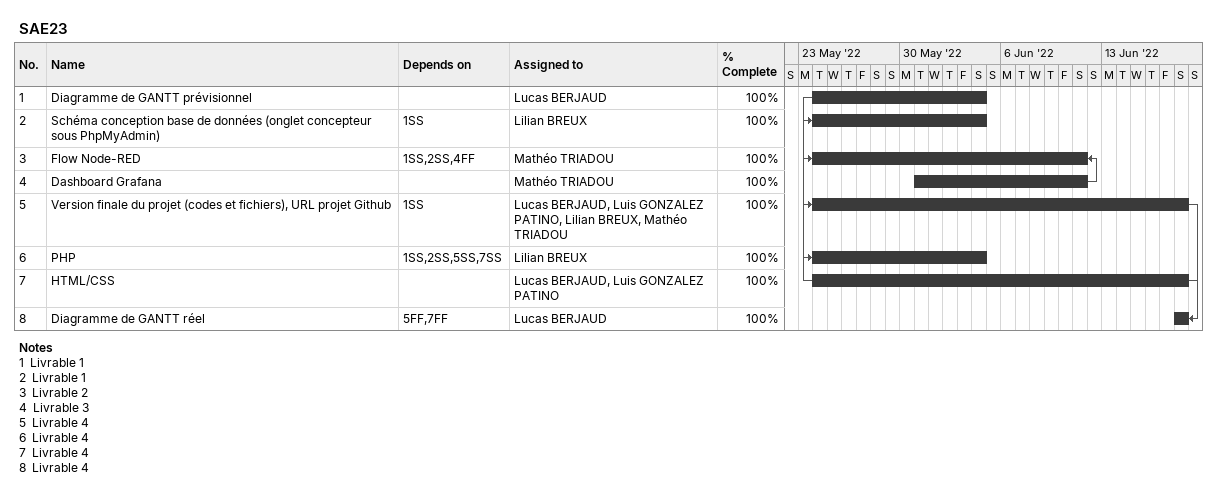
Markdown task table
SAE23

| ID | Task | Start | Finish | Predecessors | Resources | % complete |
|---|---|---|---|---|---|---|
| 1 | Diagramme de GANTT prévisionnel | 2022-05-24 | 2022-06-04 |  | Lucas BERJAUD | 100 |
| 2 | Schéma conception base de données (onglet concepteur sous PhpMyAdmin) | 2022-05-24 | 2022-06-04 | 1SS | Lilian BREUX | 100 |
| 3 | Flow Node-RED | 2022-05-24 | 2022-06-11 | 1SS, 2SS, 4FF | Mathéo TRIADOU | 100 |
| 4 | Dashboard Grafana | 2022-05-31 | 2022-06-11 |  | Mathéo TRIADOU | 100 |
| 5 | Version finale du projet (codes et fichiers), URL projet Github | 2022-05-24 | 2022-06-18 | 1SS | Lucas BERJAUD, Luis GONZALEZ PATINO, Lilian BREUX, Mathéo TRIADOU | 100 |
| 6 | PHP | 2022-05-24 | 2022-06-04 | 1SS, 2SS, 5SS, 7SS | Lilian BREUX | 100 |
| 7 | HTML/CSS | 2022-05-24 | 2022-06-18 |  | Lucas BERJAUD, Luis GONZALEZ PATINO | 100 |
| 8 | Diagramme de GANTT réel | 2022-06-18 | 2022-06-18 | 5FF, 7FF | Lucas BERJAUD | 100 |

Notes
- 1: Livrable 1
- 2: Livrable 1
- 3: Livrable 2
- 4: Livrable 3
- 5: Livrable 4
- 6: Livrable 4
- 7: Livrable 4
- 8: Livrable 4
